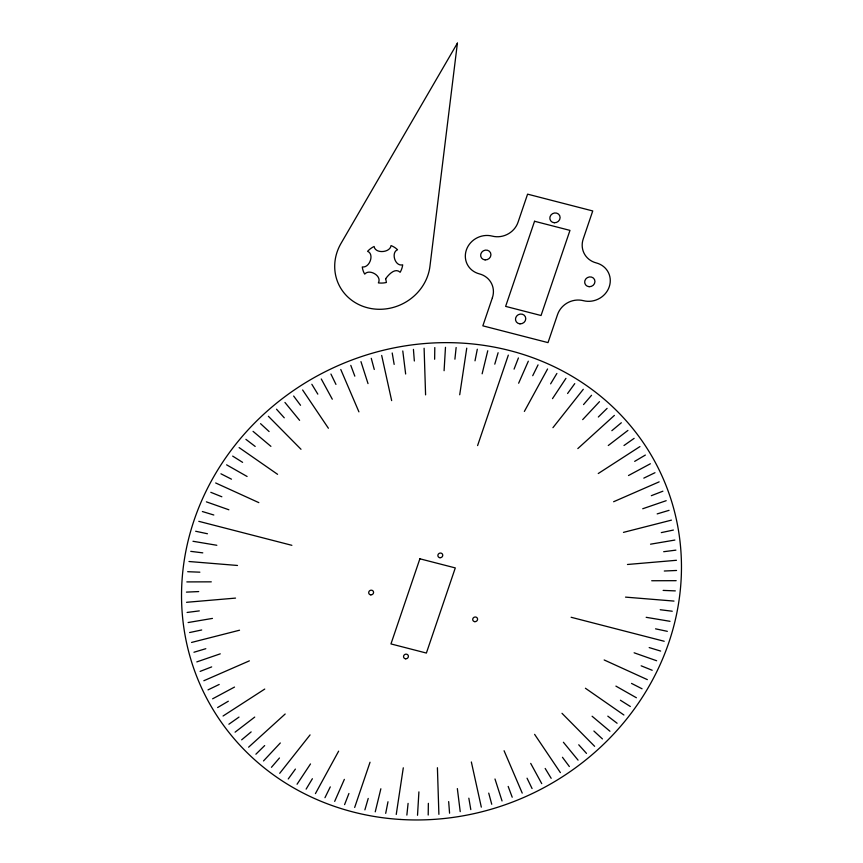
<?xml version="1.0" encoding="UTF-8"?>
<svg xmlns="http://www.w3.org/2000/svg" width="863" height="863" viewBox="0 0 863 863"><rect width="100%" height="100%" fill="white"/><g stroke="black" fill="none" stroke-linecap="round" stroke-linejoin="round"><path stroke-width="1.29" d="M428.199 815.028L428.361 803.345M434.639 359.245L434.801 347.562M417.519 815.276L418.911 791.878M444.089 370.712L445.481 347.314M406.861 815.082L408.091 803.388M454.909 359.191L456.139 347.509M396.246 814.445L403.291 767.811M459.709 394.779L466.754 348.145M385.696 813.356L387.994 801.749M475.006 360.831L477.304 349.235M375.243 811.835L380.863 788.771M482.137 373.808L487.757 350.756M364.887 809.861L368.221 798.437M494.779 364.154L498.113 352.73M354.671 807.466L370.033 762.234M477.595 445.588L508.329 355.125M344.585 804.629L348.932 793.464M514.068 369.127L518.415 357.951M334.682 801.382L344.359 779.365M518.641 383.215L528.318 361.209M324.952 797.703L330.281 786.883M532.719 375.707L538.048 364.887M315.426 793.615L338.641 751.155M524.359 411.435L547.574 368.976M306.117 789.127L312.384 778.728M550.616 383.852L556.883 373.463M297.055 784.24L310.497 763.938M552.503 398.641L565.945 378.35M288.242 778.965L295.405 769.084M567.595 393.506L574.758 383.625M279.709 773.313L310.065 734.909M552.935 427.681L583.291 389.278M271.457 767.304L279.461 757.994M583.539 404.585L591.543 395.286M263.517 760.929L280.313 742.967M582.687 419.623L599.483 401.662M255.89 754.219L264.671 745.578M598.329 417.012L607.11 408.372M248.609 747.185L285.178 714.003M577.822 448.587L614.391 415.405M241.662 739.828L251.155 731.9M611.845 430.691L621.338 422.762M235.081 732.169L254.725 717.077M608.275 445.513L627.919 430.421M228.878 724.219L239.008 717.077M623.992 445.513L634.122 438.372M223.053 716.01L264.747 689.062M598.253 473.528L639.947 446.581M217.638 707.531L228.328 701.22M634.672 461.371L645.362 455.06M212.622 698.814L234.509 687.067M628.491 475.524L650.378 463.765M208.015 689.882L219.191 684.456M643.809 478.134L654.985 472.708M203.841 680.734L249.375 660.853M613.625 501.737L659.159 481.856M200.108 671.403L211.672 666.894M651.328 495.696L662.892 491.187M196.807 661.899L220.27 653.841M642.73 508.749L666.193 500.691M193.948 652.245L205.826 648.696M657.175 513.895L669.052 510.346M191.554 642.45L239.536 630.217M623.464 532.374L671.446 520.141M189.601 632.536L201.705 629.979M661.295 532.611L673.399 530.055M188.123 622.536L212.46 618.404M650.54 544.186L674.877 540.055M187.098 612.45L199.321 610.885M663.679 551.705L675.902 550.141M186.548 602.298L235.534 598.102M627.466 564.488L676.452 560.292M186.451 592.115L198.706 591.576M664.294 571.015L676.549 570.475M186.829 581.91L211.295 581.845M651.705 580.745L676.171 580.68M187.681 571.705L199.871 572.18M663.129 590.411L675.319 590.885M188.986 561.511L237.487 565.47M625.513 597.12L674.014 601.08M190.755 551.36L202.794 552.859M660.206 609.731L672.245 611.231M192.978 541.274L216.829 545.276M646.171 617.315L670.022 621.317M195.664 531.252L207.454 533.755M655.546 628.836L667.336 631.338M198.792 521.328L291.877 545.319M571.123 617.272L664.208 641.263M202.363 511.522L213.819 515.006M649.181 647.574L660.637 651.069M206.376 501.845L228.878 509.785M634.122 652.795L656.624 660.745M210.809 492.32L221.845 496.775M641.155 665.815L652.191 670.271M215.664 482.967L258.835 502.633M604.165 659.958L647.336 679.623M220.939 473.798L231.467 479.17M631.533 683.41L642.061 688.793M226.602 464.833L247.098 476.484M615.902 686.107L636.398 697.757M232.665 456.096L242.6 462.352M620.4 700.238L630.335 706.495M239.105 447.595L277.584 474.326M585.416 688.253L623.895 714.995M245.901 439.343L255.189 446.441M607.811 716.15L617.099 723.248M253.064 431.36L270.906 446.354M592.094 716.236L609.936 731.231M260.561 423.668L269.105 431.554M593.895 731.037L602.439 738.922M268.382 416.279L301.004 449.278M561.996 713.313L594.618 746.312M276.516 409.202L284.261 417.811M578.739 744.78L586.484 753.388M284.941 402.449L299.601 420.335M563.399 742.256L578.059 760.141M293.647 396.041L300.54 405.297M562.46 757.283L569.353 766.549M302.622 389.979L328.393 428.242M534.607 734.348L560.378 772.612M311.834 384.283L317.821 394.132M545.179 768.448L551.166 778.307M321.273 378.965L332.298 399.202M530.702 763.388L541.727 783.626M330.928 374.035L335.955 384.402M527.045 778.189L532.072 788.555M340.777 369.493L358.922 411.856M504.078 750.734L522.223 793.097M350.788 365.362L354.822 376.16M508.178 786.43L512.212 797.229M360.961 361.629L368.016 383.604M494.984 778.987L502.039 800.961M371.263 358.328L374.272 369.472M488.728 793.119L491.737 804.262M381.683 355.448L391.651 400.615M471.349 761.975L481.317 807.142M392.201 352.989L394.164 364.402M468.836 798.178L470.799 809.602M402.784 350.971L405.653 374.003M457.347 788.588L460.216 811.619M413.431 349.396L414.337 360.993M448.663 801.598L449.569 813.194M424.111 348.253L425.588 394.866M437.412 767.725L438.889 814.338M385.685 278.727L386.419 282.46A20.626 19.126 -26.1 0 1 378.372 282.881C382.266 275.923 369.267 268.49 364.725 274.11A20.626 19.126 -26.1 0 1 362.277 266.958C369.774 268.091 374.574 253.938 367.584 251.327A20.626 19.126 -26.1 0 1 374.111 246.484C375.189 253.97 390.195 252.762 391.047 245.588A20.626 19.126 -26.1 0 1 397.53 249.752C390.788 252.363 394.952 266.84 402.687 264.833A20.626 19.126 -26.1 0 1 400.162 272.255C395.049 267.368 388.577 274.747 385.696 278.673M457.401 43.15L429.947 266.3A48.447 44.919 -26.1 0 1 367.509 307.767A48.447 44.919 -26.1 0 1 341.025 243.388L457.401 43.15M492.385 297.767L482.849 325.836L548.016 342.622L557.552 314.553A20.744 19.234 -26.1 0 1 583.399 300.68A20.744 19.234 -26.1 0 0 609.246 286.796A20.744 19.234 -26.1 0 0 596.225 262.902A20.744 19.234 -26.1 0 1 583.205 239.019L592.741 210.95L527.584 194.153L518.048 222.223A20.744 19.234 -26.1 0 1 492.201 236.106A20.744 19.234 -26.1 0 0 466.354 249.979A20.744 19.234 -26.1 0 0 479.375 273.873A20.744 19.234 -26.1 0 1 492.385 297.767M419.882 558.793L390.961 643.927L426.387 653.054L455.297 567.919L419.882 558.793M534.553 221.262L505.632 306.387L541.047 315.513L569.968 230.389L534.553 221.262M400.464 819.462A253.442 234.984 -26.1 0 0 661.824 475.589A253.442 234.984 -26.1 0 0 232.212 448.836A253.442 234.984 -26.1 0 0 400.464 819.462M474.833 621.662A2.481 2.309 -26.1 0 0 477.401 618.296A2.481 2.309 -26.1 0 0 473.194 618.016A2.481 2.309 -26.1 0 0 474.833 621.662M439.99 557.714A2.481 2.309 -26.1 0 0 442.568 554.348A2.481 2.309 -26.1 0 0 438.361 554.068A2.481 2.309 -26.1 0 0 439.99 557.714M370.81 594.855A2.481 2.309 -26.1 0 0 373.388 591.489A2.481 2.309 -26.1 0 0 369.17 591.22A2.481 2.309 -26.1 0 0 370.81 594.855M405.642 658.803A2.481 2.309 -26.1 0 0 408.221 655.449A2.481 2.309 -26.1 0 0 404.013 655.168A2.481 2.309 -26.1 0 0 405.642 658.803M485.125 259.892A5.221 4.833 -26.1 0 0 490.54 252.827A5.221 4.833 -26.1 0 0 481.694 252.244A5.221 4.833 -26.1 0 0 485.125 259.892M554.316 222.74A5.221 4.833 -26.1 0 0 559.72 215.685A5.221 4.833 -26.1 0 0 550.885 215.092A5.221 4.833 -26.1 0 0 554.316 222.74M589.149 286.689A5.221 4.833 -26.1 0 0 594.564 279.634A5.221 4.833 -26.1 0 0 585.718 279.051A5.221 4.833 -26.1 0 0 589.149 286.689M519.968 323.841A5.221 4.833 -26.1 0 0 525.373 316.775A5.221 4.833 -26.1 0 0 516.538 316.192A5.221 4.833 -26.1 0 0 519.968 323.841"/></g></svg>
